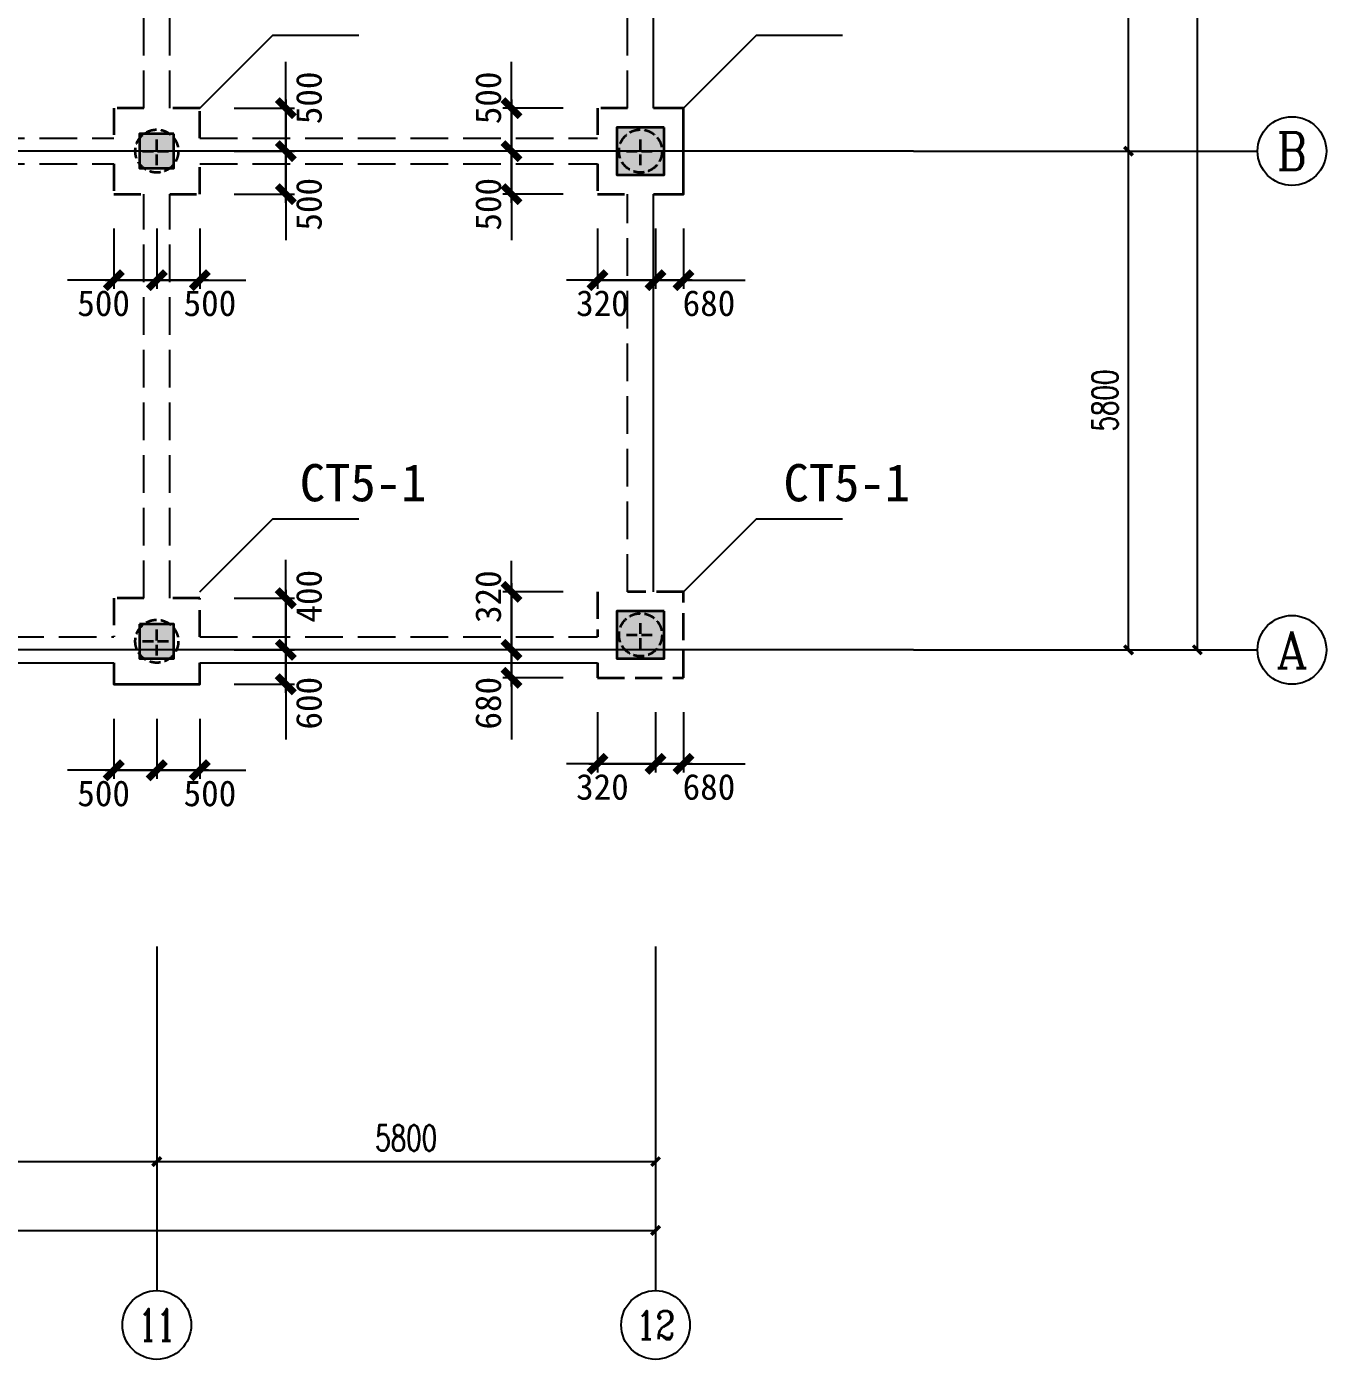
# Model space of a CAD drawing. Header units: millimetres. Extents: x -8252 to 341964, y -299084 to 206355.
# Drawn here: x 212120 to 227233, y -6934 to 8563 of the extents above; entities that cross this region are included whole.
import ezdxf
from ezdxf.enums import TextEntityAlignment as Align

# ---------------------------------------------------------------- set-up
doc = ezdxf.new("R2010")
doc.units = ezdxf.units.MM
doc.header["$LTSCALE"] = 500
doc.header["$PDMODE"] = 2
doc.header["$PDSIZE"] = 200
doc.linetypes.add('DASH', pattern=[0.35, 0.25, -0.1])
doc.linetypes.add('DASHDOT', pattern=[25.4, 12.7, -6.35, 0, -6.35])
for name, color, linetype in [('AXIS', 3, 'Continuous'), ('AXIS_TEXT', 7, 'Continuous'), ('dim____', 70, 'Continuous'), ('DOTE', 20, 'DASHDOT'), ('txt', 7, 'Continuous')]:
    doc.layers.add(name, color=color, linetype=linetype)
for name, color, linetype, lineweight in [('kz', 50, 'Continuous', 25), ('s117', 4, 'Continuous', 25), ('s121', 2, 'Continuous', 35), ('zkz', 200, 'Continuous', 35)]:
    doc.layers.add(name, color=color, linetype=linetype, lineweight=lineweight)
doc.styles.add('_TCH_AXIS', font='COMPLEX', dxfattribs={"bigfont": 'GBCBIG'})
doc.styles.add('_TCH_DIM_T3', font='SIMPLEX', dxfattribs={"width": 0.705882, "bigfont": 'GBCBIG'})
doc.styles.add('COMPLEX', font='COMPLEX')
doc.styles.add('宋体', font='')
doc.styles.get('宋体').set_extended_font_data('宋体')
doc.dimstyles.new('_TCH_ARCH&&100', dxfattribs={"dimtxt": 297.5, "dimasz": 100, "dimexe": 250, "dimexo": 300, "dimgap": 126.25, "dimtad": 1, "dimdec": 0, "dimzin": 0, "dimdsep": 46, "dimtxsty": '_TCH_DIM_T3', "dimblk": 'ARCHTICK', "dimcen": 0.09, "dimclrt": 7, "dimazin": 2, "dimtfac": 1, "dimtdec": 0, "dimtix": 1, "dimtmove": 2, "dimatfit": 3, "dimfxl": 100, "dimtolj": 1, "dimtzin": 0, "dimarcsym": 0})
doc.dimstyles.new('ISO-25', dxfattribs={"dimtxt": 2.5, "dimasz": 2.5, "dimexe": 1.25, "dimexo": 0.625, "dimtad": 1, "dimtxsty": 'Standard', "dimcen": 2.5, "dimadec": 0, "dimazin": 0, "dimtfac": 1, "dimtmove": 0, "dimatfit": 3, "dimfxl": 1, "dimarcsym": 0})

# ---------------------------------------------------------------- blocks, each defined once
blk = doc.blocks.new('_ArchTick')
at = {"color": 0, "linetype": 'ByBlock', "const_width": 0.4}
blk.add_lwpolyline([(-0.5, -0.5), (0.5, 0.5)], dxfattribs=at)
blk = doc.blocks.new('*D60')
at = {"layer": 'Defpoints', "color": 0, "transparency": 16777216}
for p in [(218758, 6616), (219433, 6616), (219433, 5616)]:
    blk.add_point(p, dxfattribs=at)
at = {"layer": 'dim____', "color": 0, "lineweight": -2, "transparency": 16777216}
for p, q in [((218758, 6216), (218758, 5516)), ((219433, 6216), (219433, 5516)), ((218658, 5616), (219433, 5616)), ((219433, 5616), (220475, 5616))]:
    blk.add_line(p, q, dxfattribs=at)
at = {"layer": 'dim____', "color": 0, "lineweight": -2, "transparency": 16777216, "xscale": 200, "yscale": 200, "zscale": 200, "rotation": 180}
blk.add_blockref('_ArchTick', (218758, 5616), dxfattribs=at)
at = {"layer": 'dim____', "color": 0, "lineweight": -2, "transparency": 16777216, "xscale": 200, "yscale": 200, "zscale": 200}
blk.add_blockref('_ArchTick', (219433, 5616), dxfattribs=at)
at = {"layer": 'dim____', "color": 7, "transparency": 16777216, "insert": (220054, 5346), "char_height": 300, "attachment_point": 5, "style": '宋体'}
blk.add_mtext('680', dxfattribs=at)
blk = doc.blocks.new('*D61')
at = {"layer": 'Defpoints', "color": 0, "transparency": 16777216}
for p in [(219433, 6616), (219758, 6616), (219433, 5616)]:
    blk.add_point(p, dxfattribs=at)
at = {"layer": 'dim____', "color": 0, "lineweight": -2, "transparency": 16777216}
for p, q in [((219433, 6216), (219433, 5516)), ((219758, 6216), (219758, 5516)), ((219433, 5616), (218396, 5616)), ((219858, 5616), (219433, 5616))]:
    blk.add_line(p, q, dxfattribs=at)
at = {"layer": 'dim____', "color": 0, "lineweight": -2, "transparency": 16777216, "xscale": 200, "yscale": 200, "zscale": 200, "rotation": 180}
blk.add_blockref('_ArchTick', (219433, 5616), dxfattribs=at)
at = {"layer": 'dim____', "color": 0, "lineweight": -2, "transparency": 16777216, "xscale": 200, "yscale": 200, "zscale": 200}
blk.add_blockref('_ArchTick', (219758, 5616), dxfattribs=at)
at = {"layer": 'dim____', "color": 7, "transparency": 16777216, "insert": (218815, 5346), "char_height": 300, "attachment_point": 5, "style": '宋体'}
blk.add_mtext('320', dxfattribs=at)
blk = doc.blocks.new('*D62')
at = {"layer": 'Defpoints', "color": 0, "transparency": 16777216}
for p in [(218758, 7616), (217758, 7116), (218758, 7116)]:
    blk.add_point(p, dxfattribs=at)
at = {"layer": 'dim____', "color": 0, "lineweight": -2, "transparency": 16777216}
for p, q in [((218358, 7616), (217658, 7616)), ((217758, 7716), (217758, 7116)), ((218358, 7116), (217658, 7116)), ((217758, 7116), (217758, 6080))]:
    blk.add_line(p, q, dxfattribs=at)
at = {"layer": 'dim____', "color": 0, "lineweight": -2, "transparency": 16777216, "xscale": 200, "yscale": 200, "zscale": 200}
for p, rotation in [((217758, 7616), 90), ((217758, 7116), 270)]:
    blk.add_blockref('_ArchTick', p, dxfattribs=dict(at, rotation=rotation))
at = {"layer": 'dim____', "color": 7, "transparency": 16777216, "insert": (217488, 6498), "char_height": 300, "attachment_point": 5, "rotation": 90, "style": '宋体'}
blk.add_mtext('500', dxfattribs=at)
blk = doc.blocks.new('*D63')
at = {"layer": 'Defpoints', "color": 0, "transparency": 16777216}
for p in [(217758, 7116), (218758, 7116), (218758, 6616)]:
    blk.add_point(p, dxfattribs=at)
at = {"layer": 'dim____', "color": 0, "lineweight": -2, "transparency": 16777216}
for p, q in [((217758, 7116), (217758, 8153)), ((218358, 7116), (217658, 7116)), ((217758, 6516), (217758, 7116)), ((218358, 6616), (217658, 6616))]:
    blk.add_line(p, q, dxfattribs=at)
at = {"layer": 'dim____', "color": 0, "lineweight": -2, "transparency": 16777216, "xscale": 200, "yscale": 200, "zscale": 200}
for p, rotation in [((217758, 7116), 90), ((217758, 6616), 270)]:
    blk.add_blockref('_ArchTick', p, dxfattribs=dict(at, rotation=rotation))
at = {"layer": 'dim____', "color": 7, "transparency": 16777216, "insert": (217488, 7735), "char_height": 300, "attachment_point": 5, "rotation": 90, "style": '宋体'}
blk.add_mtext('500', dxfattribs=at)
blk = doc.blocks.new('*D64')
at = {"layer": 'Defpoints', "color": 0, "transparency": 16777216}
for p in [(218758, 991), (219433, 991), (219433, -9)]:
    blk.add_point(p, dxfattribs=at)
at = {"layer": 'dim____', "color": 0, "lineweight": -2, "transparency": 16777216}
for p, q in [((218758, 591), (218758, -109)), ((219433, 591), (219433, -109)), ((218658, -9), (219433, -9)), ((219433, -9), (220475, -9))]:
    blk.add_line(p, q, dxfattribs=at)
at = {"layer": 'dim____', "color": 0, "lineweight": -2, "transparency": 16777216, "xscale": 200, "yscale": 200, "zscale": 200, "rotation": 180}
blk.add_blockref('_ArchTick', (218758, -9), dxfattribs=at)
at = {"layer": 'dim____', "color": 0, "lineweight": -2, "transparency": 16777216, "xscale": 200, "yscale": 200, "zscale": 200}
blk.add_blockref('_ArchTick', (219433, -9), dxfattribs=at)
at = {"layer": 'dim____', "color": 7, "transparency": 16777216, "insert": (220054, -279), "char_height": 300, "attachment_point": 5, "style": '宋体'}
blk.add_mtext('680', dxfattribs=at)
blk = doc.blocks.new('*D65')
at = {"layer": 'Defpoints', "color": 0, "transparency": 16777216}
for p in [(219433, 991), (219758, 991), (219433, -9)]:
    blk.add_point(p, dxfattribs=at)
at = {"layer": 'dim____', "color": 0, "lineweight": -2, "transparency": 16777216}
for p, q in [((219433, 591), (219433, -109)), ((219758, 591), (219758, -109)), ((219433, -9), (218396, -9)), ((219858, -9), (219433, -9))]:
    blk.add_line(p, q, dxfattribs=at)
at = {"layer": 'dim____', "color": 0, "lineweight": -2, "transparency": 16777216, "xscale": 200, "yscale": 200, "zscale": 200, "rotation": 180}
blk.add_blockref('_ArchTick', (219433, -9), dxfattribs=at)
at = {"layer": 'dim____', "color": 0, "lineweight": -2, "transparency": 16777216, "xscale": 200, "yscale": 200, "zscale": 200}
blk.add_blockref('_ArchTick', (219758, -9), dxfattribs=at)
at = {"layer": 'dim____', "color": 7, "transparency": 16777216, "insert": (218815, -279), "char_height": 300, "attachment_point": 5, "style": '宋体'}
blk.add_mtext('320', dxfattribs=at)
blk = doc.blocks.new('*D66')
at = {"layer": 'Defpoints', "color": 0, "transparency": 16777216}
for p in [(218758, 1991), (217758, 1316), (218758, 1316)]:
    blk.add_point(p, dxfattribs=at)
at = {"layer": 'dim____', "color": 0, "lineweight": -2, "transparency": 16777216}
for p, q in [((217758, 2091), (217758, 1316)), ((218358, 1991), (217658, 1991)), ((218358, 1316), (217658, 1316)), ((217758, 1316), (217758, 275))]:
    blk.add_line(p, q, dxfattribs=at)
at = {"layer": 'dim____', "color": 0, "lineweight": -2, "transparency": 16777216, "xscale": 200, "yscale": 200, "zscale": 200}
for p, rotation in [((217758, 1991), 90), ((217758, 1316), 270)]:
    blk.add_blockref('_ArchTick', p, dxfattribs=dict(at, rotation=rotation))
at = {"layer": 'dim____', "color": 7, "transparency": 16777216, "insert": (217488, 696), "char_height": 300, "attachment_point": 5, "rotation": 90, "style": '宋体'}
blk.add_mtext('680', dxfattribs=at)
blk = doc.blocks.new('*D67')
at = {"layer": 'Defpoints', "color": 0, "transparency": 16777216}
for p in [(217758, 1316), (218758, 1316), (218758, 991)]:
    blk.add_point(p, dxfattribs=at)
at = {"layer": 'dim____', "color": 0, "lineweight": -2, "transparency": 16777216}
for p, q in [((217758, 1316), (217758, 2353)), ((218358, 1316), (217658, 1316)), ((217758, 891), (217758, 1316)), ((218358, 991), (217658, 991))]:
    blk.add_line(p, q, dxfattribs=at)
at = {"layer": 'dim____', "color": 0, "lineweight": -2, "transparency": 16777216, "xscale": 200, "yscale": 200, "zscale": 200}
for p, rotation in [((217758, 1316), 90), ((217758, 991), 270)]:
    blk.add_blockref('_ArchTick', p, dxfattribs=dict(at, rotation=rotation))
at = {"layer": 'dim____', "color": 7, "transparency": 16777216, "insert": (217488, 1935), "char_height": 300, "attachment_point": 5, "rotation": 90, "style": '宋体'}
blk.add_mtext('320', dxfattribs=at)
blk = doc.blocks.new('*D76')
at = {"layer": 'Defpoints', "color": 0, "transparency": 16777216}
for p in [(214133, 7116), (215133, 7116), (214133, 6616)]:
    blk.add_point(p, dxfattribs=at)
at = {"layer": 'dim____', "color": 0, "lineweight": -2, "transparency": 16777216}
for p, q in [((215133, 7116), (215133, 8153)), ((214533, 7116), (215233, 7116)), ((215133, 6516), (215133, 7116)), ((214533, 6616), (215233, 6616))]:
    blk.add_line(p, q, dxfattribs=at)
at = {"layer": 'dim____', "color": 0, "lineweight": -2, "transparency": 16777216, "xscale": 200, "yscale": 200, "zscale": 200}
for p, rotation in [((215133, 7116), 90), ((215133, 6616), 270)]:
    blk.add_blockref('_ArchTick', p, dxfattribs=dict(at, rotation=rotation))
at = {"layer": 'dim____', "color": 7, "transparency": 16777216, "insert": (215403, 7735), "char_height": 300, "attachment_point": 5, "rotation": 90, "style": '宋体'}
blk.add_mtext('500', dxfattribs=at)
blk = doc.blocks.new('*D77')
at = {"layer": 'Defpoints', "color": 0, "transparency": 16777216}
for p in [(214133, 7616), (214133, 7116), (215133, 7116)]:
    blk.add_point(p, dxfattribs=at)
at = {"layer": 'dim____', "color": 0, "lineweight": -2, "transparency": 16777216}
for p, q in [((214533, 7616), (215233, 7616)), ((215133, 7716), (215133, 7116)), ((214533, 7116), (215233, 7116)), ((215133, 7116), (215133, 6080))]:
    blk.add_line(p, q, dxfattribs=at)
at = {"layer": 'dim____', "color": 0, "lineweight": -2, "transparency": 16777216, "xscale": 200, "yscale": 200, "zscale": 200}
for p, rotation in [((215133, 7616), 90), ((215133, 7116), 270)]:
    blk.add_blockref('_ArchTick', p, dxfattribs=dict(at, rotation=rotation))
at = {"layer": 'dim____', "color": 7, "transparency": 16777216, "insert": (215403, 6498), "char_height": 300, "attachment_point": 5, "rotation": 90, "style": '宋体'}
blk.add_mtext('500', dxfattribs=at)
blk = doc.blocks.new('*D78')
at = {"layer": 'Defpoints', "color": 0, "transparency": 16777216}
for p in [(213133, 6616), (213633, 6616), (213633, 5616)]:
    blk.add_point(p, dxfattribs=at)
at = {"layer": 'dim____', "color": 0, "lineweight": -2, "transparency": 16777216}
for p, q in [((213133, 6216), (213133, 5516)), ((213633, 6216), (213633, 5516)), ((213033, 5616), (213633, 5616)), ((213633, 5616), (214670, 5616))]:
    blk.add_line(p, q, dxfattribs=at)
at = {"layer": 'dim____', "color": 0, "lineweight": -2, "transparency": 16777216, "xscale": 200, "yscale": 200, "zscale": 200, "rotation": 180}
blk.add_blockref('_ArchTick', (213133, 5616), dxfattribs=at)
at = {"layer": 'dim____', "color": 0, "lineweight": -2, "transparency": 16777216, "xscale": 200, "yscale": 200, "zscale": 200}
blk.add_blockref('_ArchTick', (213633, 5616), dxfattribs=at)
at = {"layer": 'dim____', "color": 7, "transparency": 16777216, "insert": (214251, 5346), "char_height": 300, "attachment_point": 5, "style": '宋体'}
blk.add_mtext('500', dxfattribs=at)
blk = doc.blocks.new('*D79')
at = {"layer": 'Defpoints', "color": 0, "transparency": 16777216}
for p in [(213633, 6616), (214133, 6616), (213633, 5616)]:
    blk.add_point(p, dxfattribs=at)
at = {"layer": 'dim____', "color": 0, "lineweight": -2, "transparency": 16777216}
for p, q in [((213633, 6216), (213633, 5516)), ((214133, 6216), (214133, 5516)), ((213633, 5616), (212596, 5616)), ((214233, 5616), (213633, 5616))]:
    blk.add_line(p, q, dxfattribs=at)
at = {"layer": 'dim____', "color": 0, "lineweight": -2, "transparency": 16777216, "xscale": 200, "yscale": 200, "zscale": 200, "rotation": 180}
blk.add_blockref('_ArchTick', (213633, 5616), dxfattribs=at)
at = {"layer": 'dim____', "color": 0, "lineweight": -2, "transparency": 16777216, "xscale": 200, "yscale": 200, "zscale": 200}
blk.add_blockref('_ArchTick', (214133, 5616), dxfattribs=at)
at = {"layer": 'dim____', "color": 7, "transparency": 16777216, "insert": (213015, 5346), "char_height": 300, "attachment_point": 5, "style": '宋体'}
blk.add_mtext('500', dxfattribs=at)
blk = doc.blocks.new('*D274')
at = {"layer": 'Defpoints', "color": 0, "transparency": 16777216}
for p in [(213133, 916), (213633, 916), (213633, -84)]:
    blk.add_point(p, dxfattribs=at)
at = {"layer": 'dim____', "color": 0, "lineweight": -2, "transparency": 16777216}
for p, q in [((213133, 516), (213133, -184)), ((213633, 516), (213633, -184)), ((213033, -84), (213633, -84)), ((213633, -84), (214670, -84))]:
    blk.add_line(p, q, dxfattribs=at)
at = {"layer": 'dim____', "color": 0, "lineweight": -2, "transparency": 16777216, "xscale": 200, "yscale": 200, "zscale": 200, "rotation": 180}
blk.add_blockref('_ArchTick', (213133, -84), dxfattribs=at)
at = {"layer": 'dim____', "color": 0, "lineweight": -2, "transparency": 16777216, "xscale": 200, "yscale": 200, "zscale": 200}
blk.add_blockref('_ArchTick', (213633, -84), dxfattribs=at)
at = {"layer": 'dim____', "color": 7, "transparency": 16777216, "insert": (214251, -354), "char_height": 300, "attachment_point": 5, "style": '宋体'}
blk.add_mtext('500', dxfattribs=at)
blk = doc.blocks.new('*D275')
at = {"layer": 'Defpoints', "color": 0, "transparency": 16777216}
for p in [(213633, 916), (214133, 916), (213633, -84)]:
    blk.add_point(p, dxfattribs=at)
at = {"layer": 'dim____', "color": 0, "lineweight": -2, "transparency": 16777216}
for p, q in [((213633, 516), (213633, -184)), ((214133, 516), (214133, -184)), ((213633, -84), (212596, -84)), ((214233, -84), (213633, -84))]:
    blk.add_line(p, q, dxfattribs=at)
at = {"layer": 'dim____', "color": 0, "lineweight": -2, "transparency": 16777216, "xscale": 200, "yscale": 200, "zscale": 200, "rotation": 180}
blk.add_blockref('_ArchTick', (213633, -84), dxfattribs=at)
at = {"layer": 'dim____', "color": 0, "lineweight": -2, "transparency": 16777216, "xscale": 200, "yscale": 200, "zscale": 200}
blk.add_blockref('_ArchTick', (214133, -84), dxfattribs=at)
at = {"layer": 'dim____', "color": 7, "transparency": 16777216, "insert": (213015, -354), "char_height": 300, "attachment_point": 5, "style": '宋体'}
blk.add_mtext('500', dxfattribs=at)
blk = doc.blocks.new('*D276')
at = {"layer": 'Defpoints', "color": 0, "transparency": 16777216}
for p in [(214133, 1316), (215133, 1316), (214133, 916)]:
    blk.add_point(p, dxfattribs=at)
at = {"layer": 'dim____', "color": 0, "lineweight": -2, "transparency": 16777216}
for p, q in [((215133, 1316), (215133, 2363)), ((214533, 1316), (215233, 1316)), ((215133, 816), (215133, 1316)), ((214533, 916), (215233, 916))]:
    blk.add_line(p, q, dxfattribs=at)
at = {"layer": 'dim____', "color": 0, "lineweight": -2, "transparency": 16777216, "xscale": 200, "yscale": 200, "zscale": 200}
for p, rotation in [((215133, 1316), 90), ((215133, 916), 270)]:
    blk.add_blockref('_ArchTick', p, dxfattribs=dict(at, rotation=rotation))
at = {"layer": 'dim____', "color": 7, "transparency": 16777216, "insert": (215403, 1940), "char_height": 300, "attachment_point": 5, "rotation": 90, "style": '宋体'}
blk.add_mtext('400', dxfattribs=at)
blk = doc.blocks.new('*D277')
at = {"layer": 'Defpoints', "color": 0, "transparency": 16777216}
for p in [(214133, 1916), (214133, 1316), (215133, 1316)]:
    blk.add_point(p, dxfattribs=at)
at = {"layer": 'dim____', "color": 0, "lineweight": -2, "transparency": 16777216}
for p, q in [((215133, 2016), (215133, 1316)), ((214533, 1916), (215233, 1916)), ((214533, 1316), (215233, 1316)), ((215133, 1316), (215133, 275))]:
    blk.add_line(p, q, dxfattribs=at)
at = {"layer": 'dim____', "color": 0, "lineweight": -2, "transparency": 16777216, "xscale": 200, "yscale": 200, "zscale": 200}
for p, rotation in [((215133, 1916), 90), ((215133, 1316), 270)]:
    blk.add_blockref('_ArchTick', p, dxfattribs=dict(at, rotation=rotation))
at = {"layer": 'dim____', "color": 7, "transparency": 16777216, "insert": (215403, 696), "char_height": 300, "attachment_point": 5, "rotation": 90, "style": '宋体'}
blk.add_mtext('600', dxfattribs=at)
blk = doc.blocks.new('_AXISO')
blk.add_circle((0, 0), 0.5)
at = {"layer": 'AXIS_TEXT', "style": 'COMPLEX', "width": 1.041667}
blk.add_attdef('A', text='', height=0.56, dxfattribs=at).set_placement((-0.25, -0.28), (0.25, -0.28), align=Align.FIT)
blk = doc.blocks.new('*D867')
at = {"layer": 'AXIS', "color": 0, "lineweight": -2, "transparency": 16777216}
for p, q in [((146933, -2434), (146933, -5684)), ((219433, -2434), (219433, -5684)), ((146933, -5434), (219433, -5434))]:
    blk.add_line(p, q, dxfattribs=at)
at = {"layer": 'Defpoints', "color": 0, "transparency": 16777216}
for p in [(146933, -2134), (219433, -2134), (219433, -5434)]:
    blk.add_point(p, dxfattribs=at)
at = {"layer": 'AXIS', "color": 0, "lineweight": -2, "transparency": 16777216, "xscale": 100, "yscale": 100, "zscale": 100, "rotation": 180}
blk.add_blockref('_ArchTick', (146933, -5434), dxfattribs=at)
at = {"layer": 'AXIS', "color": 0, "lineweight": -2, "transparency": 16777216, "xscale": 100, "yscale": 100, "zscale": 100}
blk.add_blockref('_ArchTick', (219433, -5434), dxfattribs=at)
at = {"layer": 'AXIS', "color": 7, "transparency": 16777216, "insert": (183183, -5159), "char_height": 297.5, "attachment_point": 5, "style": '_TCH_DIM_T3'}
blk.add_mtext('\\A1;72500', dxfattribs=at)
blk = doc.blocks.new('*D877')
at = {"layer": 'AXIS', "color": 0, "lineweight": -2, "transparency": 16777216}
for p, q in [((207833, -2434), (207833, -4884)), ((213633, -2434), (213633, -4884)), ((207833, -4634), (213633, -4634))]:
    blk.add_line(p, q, dxfattribs=at)
at = {"layer": 'Defpoints', "color": 0, "transparency": 16777216}
for p in [(207833, -2134), (213633, -2134), (213633, -4634)]:
    blk.add_point(p, dxfattribs=at)
at = {"layer": 'AXIS', "color": 0, "lineweight": -2, "transparency": 16777216, "xscale": 100, "yscale": 100, "zscale": 100, "rotation": 180}
blk.add_blockref('_ArchTick', (207833, -4634), dxfattribs=at)
at = {"layer": 'AXIS', "color": 0, "lineweight": -2, "transparency": 16777216, "xscale": 100, "yscale": 100, "zscale": 100}
blk.add_blockref('_ArchTick', (213633, -4634), dxfattribs=at)
at = {"layer": 'AXIS', "color": 7, "transparency": 16777216, "insert": (210733, -4359), "char_height": 297.5, "attachment_point": 5, "style": '_TCH_DIM_T3'}
blk.add_mtext('\\A1;5800', dxfattribs=at)
blk = doc.blocks.new('*D878')
at = {"layer": 'AXIS', "color": 0, "lineweight": -2, "transparency": 16777216}
for p, q in [((213633, -2434), (213633, -4884)), ((219433, -2434), (219433, -4884)), ((213633, -4634), (219433, -4634))]:
    blk.add_line(p, q, dxfattribs=at)
at = {"layer": 'Defpoints', "color": 0, "transparency": 16777216}
for p in [(213633, -2134), (219433, -2134), (219433, -4634)]:
    blk.add_point(p, dxfattribs=at)
at = {"layer": 'AXIS', "color": 0, "lineweight": -2, "transparency": 16777216, "xscale": 100, "yscale": 100, "zscale": 100, "rotation": 180}
blk.add_blockref('_ArchTick', (213633, -4634), dxfattribs=at)
at = {"layer": 'AXIS', "color": 0, "lineweight": -2, "transparency": 16777216, "xscale": 100, "yscale": 100, "zscale": 100}
blk.add_blockref('_ArchTick', (219433, -4634), dxfattribs=at)
at = {"layer": 'AXIS', "color": 7, "transparency": 16777216, "insert": (216533, -4359), "char_height": 297.5, "attachment_point": 5, "style": '_TCH_DIM_T3'}
blk.add_mtext('\\A1;5800', dxfattribs=at)
blk = doc.blocks.new('*D879')
at = {"layer": 'AXIS', "color": 0, "lineweight": -2, "transparency": 16777216}
for p, q in [((222733, 56216), (225983, 56216)), ((225733, 1316), (225733, 56216)), ((222733, 1316), (225983, 1316))]:
    blk.add_line(p, q, dxfattribs=at)
at = {"layer": 'Defpoints', "color": 0, "transparency": 16777216}
for p in [(222433, 56216), (225733, 56216), (222433, 1316)]:
    blk.add_point(p, dxfattribs=at)
at = {"layer": 'AXIS', "color": 0, "lineweight": -2, "transparency": 16777216, "xscale": 100, "yscale": 100, "zscale": 100}
for p, rotation in [((225733, 56216), 90), ((225733, 1316), 270)]:
    blk.add_blockref('_ArchTick', p, dxfattribs=dict(at, rotation=rotation))
at = {"layer": 'AXIS', "color": 7, "transparency": 16777216, "insert": (225458, 28766), "char_height": 297.5, "attachment_point": 5, "rotation": 90, "style": '_TCH_DIM_T3'}
blk.add_mtext('\\A1;54900', dxfattribs=at)
blk = doc.blocks.new('*D880')
at = {"layer": 'AXIS', "color": 0, "lineweight": -2, "transparency": 16777216}
for p, q in [((222733, 7116), (225183, 7116)), ((224933, 1316), (224933, 7116)), ((222733, 1316), (225183, 1316))]:
    blk.add_line(p, q, dxfattribs=at)
at = {"layer": 'Defpoints', "color": 0, "transparency": 16777216}
for p in [(222433, 7116), (224933, 7116), (222433, 1316)]:
    blk.add_point(p, dxfattribs=at)
at = {"layer": 'AXIS', "color": 0, "lineweight": -2, "transparency": 16777216, "xscale": 100, "yscale": 100, "zscale": 100}
for p, rotation in [((224933, 7116), 90), ((224933, 1316), 270)]:
    blk.add_blockref('_ArchTick', p, dxfattribs=dict(at, rotation=rotation))
at = {"layer": 'AXIS', "color": 7, "transparency": 16777216, "insert": (224658, 4216), "char_height": 297.5, "attachment_point": 5, "rotation": 90, "style": '_TCH_DIM_T3'}
blk.add_mtext('\\A1;5800', dxfattribs=at)
blk = doc.blocks.new('*D881')
at = {"layer": 'AXIS', "color": 0, "lineweight": -2, "transparency": 16777216}
for p, q in [((222733, 12916), (225183, 12916)), ((224933, 7116), (224933, 12916)), ((222733, 7116), (225183, 7116))]:
    blk.add_line(p, q, dxfattribs=at)
at = {"layer": 'Defpoints', "color": 0, "transparency": 16777216}
for p in [(222433, 12916), (224933, 12916), (222433, 7116)]:
    blk.add_point(p, dxfattribs=at)
at = {"layer": 'AXIS', "color": 0, "lineweight": -2, "transparency": 16777216, "xscale": 100, "yscale": 100, "zscale": 100}
for p, rotation in [((224933, 12916), 90), ((224933, 7116), 270)]:
    blk.add_blockref('_ArchTick', p, dxfattribs=dict(at, rotation=rotation))
at = {"layer": 'AXIS', "color": 7, "transparency": 16777216, "insert": (224658, 10016), "char_height": 297.5, "attachment_point": 5, "rotation": 90, "style": '_TCH_DIM_T3'}
blk.add_mtext('\\A1;5800', dxfattribs=at)

msp = doc.modelspace()

# ---------------------------------------------------------------- hatches: boundary and pattern name
at = {"layer": 'kz'}
h = msp.add_hatch(color=52, dxfattribs=at)
h.dxf.hatch_style = 1
h.paths.add_polyline_path([(213833.088, 7316.423), (213433.088, 7316.423), (213433.088, 6916.423), (213833.088, 6916.423)])
h = msp.add_hatch(color=52, dxfattribs=at)
h.dxf.hatch_style = 1
h.paths.add_polyline_path([(219533.088, 7391.423), (218983.088, 7391.423), (218983.088, 6841.423), (219533.088, 6841.423)])
h = msp.add_hatch(color=52, dxfattribs=at)
h.dxf.hatch_style = 1
h.paths.add_polyline_path([(219533.088, 1766.423), (218983.088, 1766.423), (218983.088, 1216.423), (219533.088, 1216.423)])
h = msp.add_hatch(color=52, dxfattribs=at)
h.dxf.hatch_style = 1
h.paths.add_polyline_path([(213433.088, 1616.423), (213433.088, 1216.423), (213833.088, 1216.423), (213833.088, 1616.423)])

# ---------------------------------------------------------------- linework, layer by layer
at = {"layer": 'AXIS'}
for p, q in [((222433.088, 7116.423), (226433.088, 7116.423)), ((222433.088, 1316.423), (226433.088, 1316.423)), ((213633.088, -2133.577), (213633.088, -6133.577)), ((219433.088, -2133.577), (219433.088, -6133.577))]:
    msp.add_line(p, q, dxfattribs=at)
at = {"layer": 'DOTE', "ltscale": 5}
for p, q in [((213633.088, 59216.423), (213633.088, -2133.577)), ((219433.088, 59216.423), (219433.088, -2133.577)), ((222433.088, 7116.423), (143483.088, 7116.423)), ((222433.088, 1316.423), (143483.088, 1316.423))]:
    msp.add_line(p, q, dxfattribs=at)
at = {"layer": 'kz', "lineweight": 35}
for points in [[(213833.088, 7316.423), (213433.088, 7316.423), (213433.088, 6916.423), (213833.088, 6916.423)], [(219533.088, 7391.423), (218983.088, 7391.423), (218983.088, 6841.423), (219533.088, 6841.423)], [(219533.088, 1766.423), (218983.088, 1766.423), (218983.088, 1216.423), (219533.088, 1216.423)], [(213433.088, 1616.423), (213433.088, 1216.423), (213833.088, 1216.423), (213833.088, 1616.423)]]:
    msp.add_lwpolyline(points, close=True, dxfattribs=at)
at = {"layer": 's117', "linetype": 'DASH', "ltscale": 3.5}
for p, q in [((219108.088, 7616.423), (219108.088, 12590.423)), ((213483.088, 7616.423), (213483.088, 12515.423)), ((213783.088, 7616.423), (213783.088, 12515.423)), ((209208.088, 7266.423), (213133.088, 7266.423)), ((214133.088, 7266.423), (218758.088, 7266.423)), ((209208.088, 6966.423), (213133.088, 6966.423)), ((214133.088, 6966.423), (218758.088, 6966.423)), ((213483.088, 1916.423), (213483.088, 6616.423)), ((213783.088, 1916.423), (213783.088, 6616.423)), ((219108.088, 1991.423), (219108.088, 6616.423)), ((208208.088, 1466.423), (213133.088, 1466.423)), ((214133.088, 1466.423), (218758.088, 1466.423))]:
    msp.add_line(p, q, dxfattribs=at)
at = {"layer": 's117'}
for p, q in [((219408.088, 7616.423), (219408.088, 12590.423)), ((219408.088, 1991.423), (219408.088, 6616.423)), ((208208.088, 1166.423), (213133.088, 1166.423)), ((214133.088, 1166.423), (218758.088, 1166.423))]:
    msp.add_line(p, q, dxfattribs=at)
at = {"layer": 's121', "linetype": 'DASH', "ltscale": 2.5}
for points in [[(213483.088, 7616.423), (213133.088, 7616.423), (213133.088, 7266.423)], [(214133.088, 7266.423), (214133.088, 7616.423), (213783.088, 7616.423)], [(218758.088, 7616.423), (218758.088, 7266.423)], [(219108.088, 7616.423), (218758.088, 7616.423)], [(213133.088, 6966.423), (213133.088, 6616.423), (213483.088, 6616.423)], [(213783.088, 6616.423), (214133.088, 6616.423), (214133.088, 6966.423)], [(218758.088, 6966.423), (218758.088, 6616.423)], [(218758.088, 6616.423), (219108.088, 6616.423)], [(213483.088, 1916.423), (213133.088, 1916.423), (213133.088, 1466.423)], [(214133.088, 1466.423), (214133.088, 1916.423), (213783.088, 1916.423)], [(218758.088, 1166.423), (218758.088, 991.423), (219758.088, 991.423), (219758.088, 1991.423), (219108.088, 1991.423)], [(218758.088, 1991.423), (218758.088, 1466.423)]]:
    msp.add_lwpolyline(points, dxfattribs=at)
at = {"layer": 's121'}
for points in [[(219408.088, 6616.423), (219758.088, 6616.423), (219758.088, 7616.423), (219408.088, 7616.423)], [(213133.088, 1166.423), (213133.088, 916.423), (214133.088, 916.423), (214133.088, 1166.423)]]:
    msp.add_lwpolyline(points, dxfattribs=at)
at = {"layer": 'txt'}
for points in [[(214133.088, 7616.423), (214981.616, 8464.951), (215981.616, 8464.951)], [(219758.088, 7616.423), (220606.616, 8464.951), (221606.616, 8464.951)], [(214133.088, 1991.423), (214981.616, 2839.951), (215981.616, 2839.951)], [(219758.088, 1991.423), (220606.616, 2839.951), (221606.616, 2839.951)]]:
    msp.add_lwpolyline(points, dxfattribs=at)
at = {"layer": 'zkz', "linetype": 'DASH'}
for p, q in [((213633.088, 6951.423), (213633.088, 7281.423)), ((219258.088, 6951.423), (219258.088, 7281.423)), ((213468.088, 7116.423), (213798.088, 7116.423)), ((219093.088, 7116.423), (219423.088, 7116.423)), ((213633.088, 1251.423), (213633.088, 1581.423)), ((219258.088, 1326.423), (219258.088, 1656.423)), ((213468.088, 1416.423), (213798.088, 1416.423)), ((219093.088, 1491.423), (219423.088, 1491.423))]:
    msp.add_line(p, q, dxfattribs=at)
for centre in [(213633.088, 7116.423), (219258.088, 7116.423), (219258.088, 1491.423), (213633.088, 1416.423)]:
    msp.add_circle(centre, 250, dxfattribs=at)

# ---------------------------------------------------------------- block references
at = {"layer": 'AXIS'}
ref = msp.add_blockref('_AXISO', (226833.088, 7116.423), dxfattribs=dict(at, xscale=800, yscale=800, zscale=800))
ref.add_attrib('A', 'B', dxfattribs={"layer": 'AXIS_TEXT', "height": 435.257, "style": '_TCH_AXIS'}).set_placement((226656.913, 6898.795), (227009.264, 6898.795), align=Align.FIT)
ref = msp.add_blockref('_AXISO', (226833.088, 1316.423), dxfattribs=dict(at, xscale=800, yscale=800, zscale=800))
ref.add_attrib('A', 'A', dxfattribs={"layer": 'AXIS_TEXT', "height": 425.184, "style": '_TCH_AXIS'}).set_placement((226650.867, 1103.831), (227015.31, 1103.831), align=Align.FIT)
ref = msp.add_blockref('_AXISO', (213633.088, -6533.577), dxfattribs=dict(at, xscale=800, yscale=800, zscale=800))
ref.add_attrib('A', '11', dxfattribs={"layer": 'AXIS_TEXT', "height": 368.7626, "style": '_TCH_AXIS'}).set_placement((213422.367, -6717.958), (213843.81, -6717.958), align=Align.FIT)
ref = msp.add_blockref('_AXISO', (219433.088, -6533.577), dxfattribs=dict(at, xscale=800, yscale=800, zscale=800))
ref.add_attrib('A', '12', dxfattribs={"layer": 'AXIS_TEXT', "height": 328.4455, "style": '_TCH_AXIS'}).set_placement((219206.304, -6697.799), (219659.872, -6697.799), align=Align.FIT)

# ---------------------------------------------------------------- texts
at = {"layer": 'txt', "char_height": 433, "width": 1000, "attachment_point": 5}
for insert in [(216031.778, 3256.684), (221656.778, 3256.684)]:
    msp.add_mtext('CT5-1', dxfattribs=dict(at, insert=insert))

# ---------------------------------------------------------------- dimensions: what is measured, and where the dimension line sits
at = {"layer": 'AXIS'}
for p1, p2, distance, picture, middle in [((222433.088, 1316.423), (222433.088, 56216.423), -3300, '*D879', (225458.088, 28766.423)), ((222433.088, 7116.423), (222433.088, 12916.423), -2500, '*D881', (224658.088, 10016.423)), ((222433.088, 1316.423), (222433.088, 7116.423), -2500, '*D880', (224658.088, 4216.423)), ((146933.088, -2133.577), (219433.088, -2133.577), -3300, '*D867', (183183.088, -5158.577)), ((207833.088, -2133.577), (213633.088, -2133.577), -2500, '*D877', (210733.088, -4358.577)), ((213633.088, -2133.577), (219433.088, -2133.577), -2500, '*D878', (216533.088, -4358.577))]:
    dim = msp.add_aligned_dim(p1=p1, p2=p2, distance=distance, dimstyle='_TCH_ARCH&&100', dxfattribs=at)
    dim.commit()
    dim.dimension.update_dxf_attribs({"geometry": picture, "text_midpoint": middle})
at = {"layer": 'dim____'}
for p1, p2, distance, picture, middle in [((214133.088, 6616.423), (214133.088, 7116.423), -1000, '*D76', (215403.088, 7734.747)), ((218758.088, 6616.423), (218758.088, 7116.423), 1000, '*D63', (217488.088, 7734.747)), ((214133.088, 7616.423), (214133.088, 7116.423), 1000, '*D77', (215403.088, 6498.099)), ((218758.088, 7616.423), (218758.088, 7116.423), -1000, '*D62', (217488.088, 6498.099)), ((214133.088, 6616.423), (213633.088, 6616.423), 1000, '*D79', (213014.764, 5346.423)), ((213133.088, 6616.423), (213633.088, 6616.423), -1000, '*D78', (214251.412, 5346.423)), ((219758.088, 6616.423), (219433.088, 6616.423), 1000, '*D61', (218814.764, 5346.423)), ((218758.088, 6616.423), (219433.088, 6616.423), -1000, '*D60', (220053.926, 5346.423)), ((214133.088, 916.423), (214133.088, 1316.423), -1000, '*D276', (215403.088, 1939.775)), ((218758.088, 991.423), (218758.088, 1316.423), 1000, '*D67', (217488.088, 1934.747)), ((214133.088, 1916.423), (214133.088, 1316.423), 1000, '*D277', (215403.088, 695.585)), ((218758.088, 1991.423), (218758.088, 1316.423), -1000, '*D66', (217488.088, 695.585)), ((219758.088, 991.423), (219433.088, 991.423), 1000, '*D65', (218814.764, -278.577)), ((218758.088, 991.423), (219433.088, 991.423), -1000, '*D64', (220053.926, -278.577)), ((214133.088, 916.423), (213633.088, 916.423), 1000, '*D275', (213014.764, -353.577)), ((213133.088, 916.423), (213633.088, 916.423), -1000, '*D274', (214251.412, -353.577))]:
    dim = msp.add_aligned_dim(p1=p1, p2=p2, distance=distance, dimstyle='ISO-25', override={"dimtxt": 300, "dimasz": 200, "dimexe": 100, "dimexo": 400, "dimgap": 120, "dimtad": 2, "dimrnd": 10, "dimtxsty": '宋体', "dimblk1": 'ArchTick', "dimblk2": 'ArchTick', "dimsah": 1, "dimdle": 100, "dimclrt": 7}, dxfattribs=at)
    dim.commit()
    dim.dimension.update_dxf_attribs({"geometry": picture, "text_midpoint": middle})

doc.saveas('drawing.dxf')
